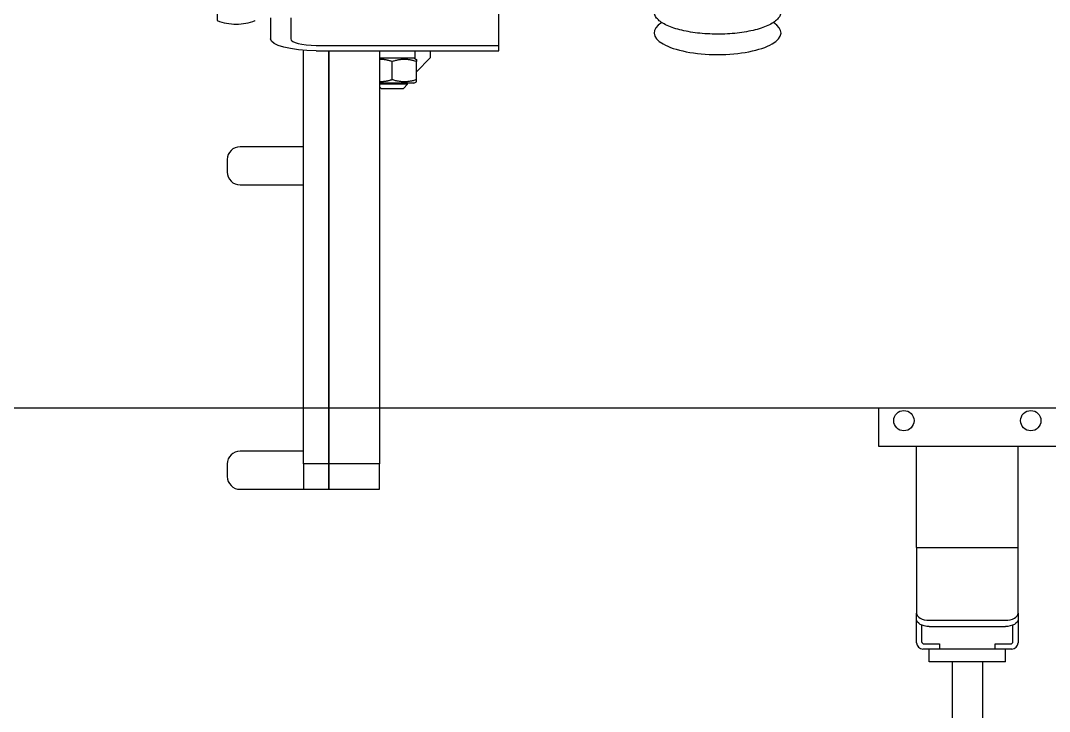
# Model space of a CAD drawing. Header units: millimetres. Extents: x -383313 to -161684, y -117025 to 99224.
# Drawn here: x -327215.1 to -326809.6, y 32730.6 to 33002.9 of the extents above; entities that cross this region are included whole.
import ezdxf

# ---------------------------------------------------------------- set-up
doc = ezdxf.new("R2010")
doc.units = ezdxf.units.MM
doc.header["$MEASUREMENT"] = 0
for name, color, linetype in [('PV-5D2C5', 7, 'Continuous'), ('PV-6C3', 7, 'Continuous'), ('Робот', 30, 'Continuous')]:
    doc.layers.add(name, color=color, linetype=linetype)

# ---------------------------------------------------------------- blocks, each defined once
blk = doc.blocks.new('A$C26c17928')
at = {"layer": 'PV-5D2C5'}
for p, q in [((402.57, 220), (360.35, 220)), ((404.64, 220), (402.57, 220)), ((402.57, 148), (402.57, 220)), ((404.64, 148), (404.64, 220)), ((404.64, 193), (407.5, 193)), ((407.5, 193), (413, 187.5)), ((407.5, 187), (404.64, 187)), ((407.5, 186.5), (408.08, 187.5)), ((407.5, 173), (407.5, 187)), ((416.07, 187.5), (408.93, 187.5)), ((417.5, 186.5), (416.92, 187.5)), ((417.5, 186.5), (417.5, 178)), ((417.9, 184), (417.5, 184)), ((417.9, 184), (417.9, 173)), ((419.5, 182.4), (417.9, 184)), ((419.5, 173.6), (419.5, 182.4)), ((416.07, 178), (408.93, 178)), ((417.5, 178), (417.5, 173)), ((404.64, 173), (567.5, 173)), ((419.5, 173.6), (418.9, 173)), ((567.5, 173), (567.5, 153)), ((577.5, 173), (567.5, 173)), ((577.5, 153), (577.5, 173)), ((567.5, 153), (404.64, 153)), ((404.64, 153), (567.5, 153)), ((567.5, 153), (577.5, 153)), ((577.5, 153), (567.5, 153)), ((567.5, 153), (567.5, 143)), ((577.5, 143), (577.5, 153)), ((567.5, 143), (404.45, 143)), ((442.5, 143), (442.5, 141)), ((457.5, 141), (457.5, 143)), ((562.5, 143), (562.5, 141)), ((567.5, 143), (577.5, 143)), ((577.5, 141), (577.5, 143)), ((391.7, 138), (399.98, 138)), ((442.5, 141), (442.5, 118)), ((457.5, 118), (457.5, 141)), ((562.5, 141), (562.5, 118)), ((577.5, 118), (577.5, 141)), ((391.7, 130), (399.98, 130)), ((392.78, 124), (392.73, 124)), ((447.5, 113), (452.5, 113)), ((567.5, 113), (572.5, 113)), ((357.46, 109), (392.78, 109))]:
    blk.add_line(p, q, dxfattribs=at)
for centre, radius, start, end in [((373.16, 116.5), 21, 0, 20.9248), ((447.5, 118), 5, 180, 270), ((452.5, 118), 5, 270, 0), ((567.5, 118), 5, 180, 270), ((572.5, 118), 5, 270, 0), ((373.16, 116.5), 21, 339.0752, 0)]:
    blk.add_arc(centre, radius, start, end, dxfattribs=at)
for centre, major_axis, ratio, start_param, end_param in [((397.61, 306.21), (0, 25), 0.34202, -1.570796, 0.495637), ((397.61, 306.21), (0, -25), 0.34202, -0.495637, 1.570796), ((399.98, 148), (0, -10), 0.258819, 0, 1.570796)]:
    blk.add_ellipse(centre, major_axis=major_axis, ratio=ratio, start_param=start_param, end_param=end_param, dxfattribs=at)
at = {"layer": 'PV-5D2C5', "extrusion": (0, 0, -1)}
blk.add_ellipse((399.98, 148), major_axis=(0, -18), ratio=0.258819, start_param=-1.570796, end_param=0, dxfattribs=at)
at = {"layer": 'PV-5D2C5'}
blk.add_open_spline([(389.25, 331.21), (390.16, 331.21), (391.06, 330.83), (392.81, 329.36), (393.67, 328.17), (395.21, 325.09), (395.89, 323.18), (396.99, 318.86), (397.42, 316.46), (397.99, 311.4), (398.13, 308.75), (398.12, 303.45), (397.97, 300.8), (397.39, 295.78), (396.96, 293.4), (395.85, 289.14), (395.18, 287.26), (393.63, 284.18), (392.76, 282.98), (391, 281.56), (390.13, 281.21), (389.25, 281.21)], degree=3, knots=[4.712389, 4.712389, 4.712389, 4.712389, 4.990834, 4.990834, 5.312783, 5.312783, 5.641221, 5.641221, 5.965321, 5.965321, 6.287713, 6.287713, 6.609683, 6.609683, 6.932099, 6.932099, 7.256259, 7.256259, 7.584742, 7.584742, 7.853982, 7.853982, 7.853982, 7.853982], dxfattribs=at)
for points, weights in [([(408.08, 187.5), (408.08, 187.5), (408.93, 187.5)], [1.39595654066, 1.39595654065, 1.29573137036]), ([(408.93, 187.5), (407.34, 182.75), (408.93, 178)], [1.29573137036, 1.49618171095, 1.29573137036]), ([(416.92, 187.5), (416.92, 187.5), (416.07, 187.5)], [1.39595654066, 1.39595654065, 1.29573137036]), ([(416.07, 187.5), (417.66, 182.75), (416.07, 178)], [1.29573137036, 1.49618171095, 1.29573137036]), ([(408.93, 178), (408.03, 175.32), (408.08, 173)], [1.29573137036, 1.40163826171, 1.39563444637]), ([(416.07, 178), (416.97, 175.32), (416.92, 173)], [1.29573137036, 1.40163826171, 1.39563444637])]:
    blk.add_rational_spline(points, weights, degree=2, dxfattribs=at)
blk = doc.blocks.new('Робот ABB IRB660_3.15 (сверху)')
at = {"layer": 'Робот'}
blk.add_circle((0, 0), 3150, dxfattribs=at)
blk = doc.blocks.new('*U174')
at = {"layer": 'PV-6C3'}
for p, q in [((-1495.65, 2908.09), (-1495.65, 2218.09)), ((-1495.65, 2358.09), (-1510.65, 2358.09)), ((-1510.65, 2358.09), (-1510.65, 2288.09)), ((-1590.65, 2334.09), (-1590.65, 2340.59)), ((-1588.65, 2340.09), (-1588.65, 2334.09)), ((-1588.15, 2343.09), (-1578.92, 2343.09)), ((-1581.21, 2341.09), (-1587.65, 2341.09)), ((-1578.92, 2343.09), (-1576.46, 2343.09)), ((-1551.79, 2343.09), (-1576.46, 2343.09)), ((-1550.65, 2343.09), (-1551.79, 2343.09)), ((-1550.65, 2343.09), (-1550.65, 2303.09)), ((-1550.65, 2343.09), (-1510.65, 2343.09)), ((-1595.65, 2338.09), (-1590.65, 2338.09)), ((-1595.65, 2308.09), (-1595.65, 2338.09)), ((-1581.79, 2338.09), (-1581.79, 2308.09)), ((-1579.33, 2338.09), (-1579.33, 2308.09)), ((-1588.65, 2334.09), (-1590.65, 2334.09)), ((-1590.65, 2312.09), (-1590.65, 2334.09)), ((-1595.65, 2329.09), (-1725.65, 2329.09)), ((-1595.65, 2317.09), (-1725.65, 2317.09)), ((-1590.65, 2305.59), (-1590.65, 2312.09)), ((-1590.65, 2312.09), (-1588.65, 2312.09)), ((-1588.65, 2312.09), (-1588.65, 2306.09)), ((-1595.65, 2308.09), (-1590.65, 2308.09)), ((-1578.92, 2303.09), (-1588.15, 2303.09)), ((-1587.65, 2305.09), (-1581.21, 2305.09)), ((-1576.46, 2303.09), (-1578.92, 2303.09)), ((-1576.46, 2303.09), (-1551.79, 2303.09)), ((-1551.79, 2303.09), (-1550.65, 2303.09)), ((-1550.65, 2303.09), (-1510.65, 2303.09))]:
    blk.add_line(p, q, dxfattribs=at)
for centre in [(-1500.65, 2348.09), (-1500.65, 2298.09)]:
    blk.add_circle(centre, 4, dxfattribs=at)
for centre, radius, start, end in [((-1588.15, 2340.59), 2.5, 90, 180), ((-1587.65, 2340.09), 1, 90, 180), ((-1588.15, 2305.59), 2.5, 180, 270), ((-1587.65, 2306.09), 1, 180, 270)]:
    blk.add_arc(centre, radius, start, end, dxfattribs=at)
at = {"layer": 'PV-6C3', "extrusion": (0, 0, -1)}
for centre, major_axis, start_param, end_param in [((-1578.92, 2338.09), (0, 5), -1.570796, 0), ((-1578.92, 2308.09), (0, -5), 0, 1.570796)]:
    blk.add_ellipse(centre, major_axis=major_axis, ratio=0.573576, start_param=start_param, end_param=end_param, dxfattribs=at)
at = {"layer": 'PV-6C3'}
for centre, major_axis, start_param, end_param in [((-1576.46, 2338.09), (0, 5), 0, 1.570796), ((-1576.46, 2308.09), (0, -5), -1.570796, 0)]:
    blk.add_ellipse(centre, major_axis=major_axis, ratio=0.573576, start_param=start_param, end_param=end_param, dxfattribs=at)

msp = doc.modelspace()

# ---------------------------------------------------------------- block references
at = {"ltscale": 100, "rotation": 270}
msp.add_blockref('A$C26c17928', (-327246.62021, 33395.68522), dxfattribs=at)
at = {"layer": 'PV-6C3', "rotation": 90}
msp.add_blockref('*U174', (-324518.90475, 34345.89016), dxfattribs=at)
at = {"layer": 'Робот', "rotation": 180}
msp.add_blockref('Робот ABB IRB660_3.15 (сверху)', (-328754.07698, 33964.72651), dxfattribs=at)

doc.saveas('drawing.dxf')
